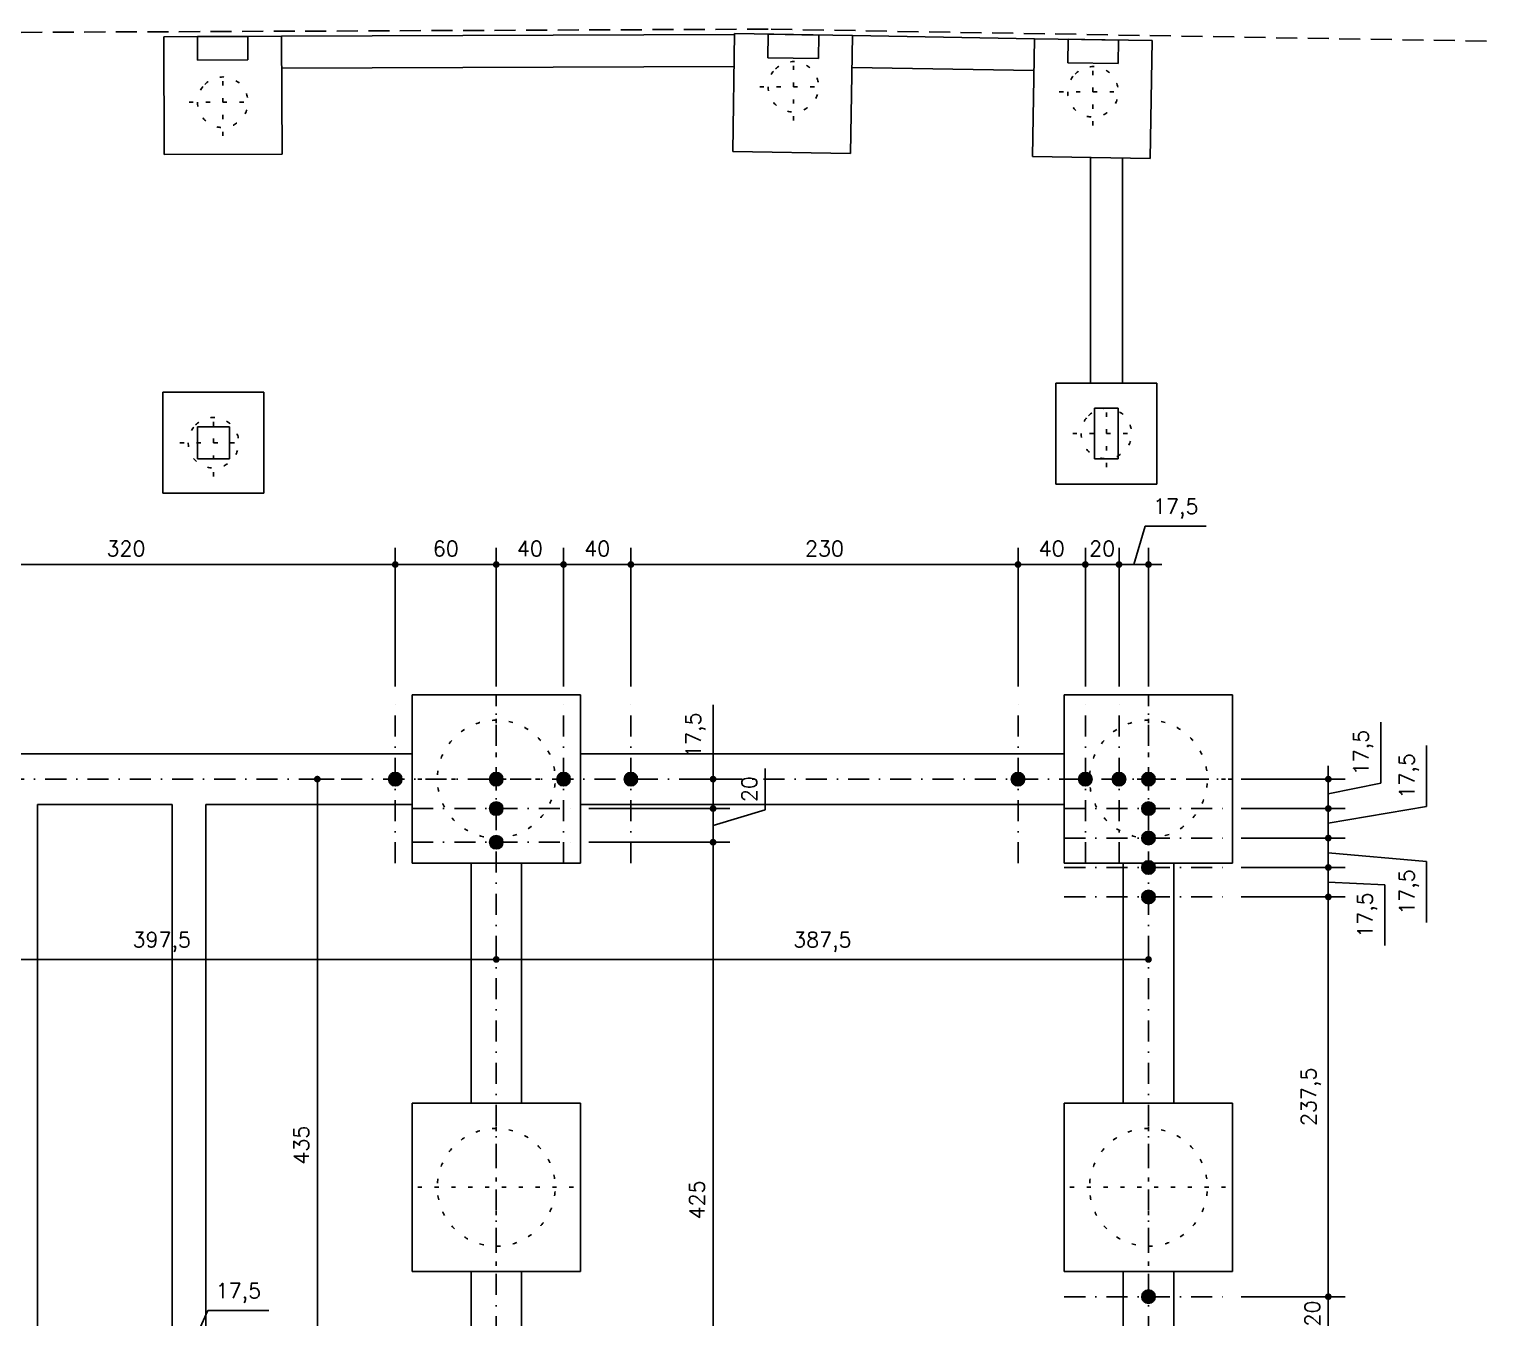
# Model space of a CAD drawing. Extents: x 26375 to 47400, y -1187 to 1911.
# Drawn here: x 29642 to 30509, y 881 to 1646 of the extents above; entities that cross this region are included whole.
import ezdxf

# ---------------------------------------------------------------- set-up
doc = ezdxf.new("R2010")
doc.units = 0
doc.header["$LTSCALE"] = 25
for name, pattern in [('DASHDOT', [1, 0.5, -0.25, 0, -0.25]), ('DASHED2', [0.375, 0.25, -0.125]), ('ESTILO_TQS_0002', [0.4, 0.1, -0.3])]:
    doc.linetypes.add(name, pattern=pattern)
for name, color, linetype in [('COTA', 1, 'Continuous'), ('EIXO_AUXILIAR', 1, 'DASHDOT'), ('FERRO', 4, 'Continuous'), ('H7', 1, 'Continuous'), ('PROJ', 252, 'Continuous'), ('TERRENO', 1, 'Continuous')]:
    doc.layers.add(name, color=color, linetype=linetype)
doc.styles.add('COTA', font='romans.shx')
doc.dimstyles.new('forma', dxfattribs={"dimtxt": 1.8, "dimasz": 0.8, "dimexe": 2, "dimexo": 1, "dimgap": 1, "dimtad": 1, "dimdec": 1, "dimzin": 9, "dimtxsty": 'COTA', "dimblk1": 'DOT', "dimblk2": 'DOT', "dimsah": 1, "dimcen": 0, "dimdle": 1, "dimclrd": 256, "dimclre": 256, "dimclrt": 2, "dimadec": 0, "dimazin": 0, "dimtfac": 1, "dimtdec": 0, "dimtmove": 0, "dimatfit": 3, "dimfxl": 1, "dimtolj": 1, "dimtzin": 0, "dimarcsym": 0})

# ---------------------------------------------------------------- blocks, each defined once
blk = doc.blocks.new('GR-1409')
at = {"layer": 'H7'}
blk.add_hatch(color=256, dxfattribs=at).paths.add_polyline_path([(-4, 0, 1), (4, 0, 1)])
at = {"layer": 'FERRO', "linetype": 'Continuous'}
blk.add_circle((0, 0), 4, dxfattribs=at)
blk = doc.blocks.new('GR-0909')
at = {"layer": 'H7'}
blk.add_hatch(color=256, dxfattribs=at).paths.add_polyline_path([(4, 0, 1), (-4, 0, 1)])
at = {"layer": 'FERRO', "linetype": 'Continuous'}
blk.add_circle((0, 0), 4, dxfattribs=at)
blk = doc.blocks.new('GR-1414')
at = {"layer": 'H7'}
blk.add_hatch(color=256, dxfattribs=at).paths.add_polyline_path([(4, 0, 1), (-4, 0, 1)])
at = {"layer": 'FERRO', "linetype": 'Continuous'}
blk.add_circle((0, 0), 4, dxfattribs=at)
blk = doc.blocks.new('PROJ-FUND')
at = {"layer": 'PROJ'}
for p, q in [((29722.31718507628, 1641.642480196368), (29792.31655042985, 1641.94055753035)), ((29722.61526241026, 1571.643114842795), (29722.31718507628, 1641.642480196368)), ((29772.31673175608, 1641.855392577778), (29742.31700375101, 1641.727645148946)), ((29742.31700375101, 1641.727645148946), (29742.3766192178, 1627.72777207823)), ((29772.37634722287, 1627.855519507063), (29772.31673175608, 1641.855392577778)), ((29792.31655042985, 1641.94055753035), (30061.5151681237, 1643.084010772573)), ((29792.31655042985, 1641.94055753035), (29792.61462776383, 1571.941192176777)), ((30060.35080195881, 1573.513465646973), (30061.52219164002, 1643.503663862257)), ((30061.52219164002, 1643.503663862257), (30131.5123898553, 1642.332274181052)), ((30081.5193911319, 1643.168981096169), (30081.28511319566, 1629.170941453115)), ((30111.51519036342, 1642.666956947138), (30081.5193911319, 1643.168981096169)), ((30111.28091242718, 1628.66891730408), (30111.51519036342, 1642.666956947138)), ((30131.5123898553, 1642.332274181052), (30130.3410001741, 1572.342075965768)), ((30131.5123898553, 1642.332274181052), (30239.62859617804, 1640.522789257637)), ((30238.45720649685, 1570.532591042491), (30239.62859617805, 1640.522789257775)), ((30239.62859617805, 1640.522789257775), (30309.61879439333, 1639.35139957657)), ((30259.62579566993, 1640.188106491689), (30259.39151773369, 1626.190066848633)), ((30289.62159490145, 1639.686082342656), (30259.62579566993, 1640.188106491689)), ((30289.38731696521, 1625.6880426996), (30289.62159490145, 1639.686082342656)), ((30309.61879439333, 1639.35139957657), (30308.44740471213, 1569.361201361286)), ((29742.3766192178, 1627.72777207823), (29772.37634722287, 1627.855519507063)), ((29792.39745798447, 1622.940530256314), (30061.19714925652, 1624.082474471525)), ((30081.28511319566, 1629.170941453115), (30111.28091242718, 1628.66891730408)), ((30131.19444122754, 1623.334934665475), (30239.31064755029, 1621.52544974206)), ((30259.39151773369, 1626.190066848633), (30289.38731696521, 1625.6880426996)), ((29792.61462776383, 1571.941192176777), (29722.61526241026, 1571.643114842795)), ((30130.3410001741, 1572.342075965768), (30060.35080195881, 1573.513465646973)), ((30308.44740471213, 1569.361201361286), (30238.45720649685, 1570.532591042491)), ((30272.88731696881, 1435.922353572238), (30272.88731696881, 1569.914510919335)), ((30291.88731696521, 1435.922353572238), (30291.88731696521, 1569.680200173676)), ((29721.88731624503, 1370.42235357226), (29721.88731624503, 1430.42235357226)), ((29721.88731624503, 1430.42235357226), (29781.88731624503, 1430.42235357226)), ((29781.88731624503, 1430.42235357226), (29781.88731624503, 1370.42235357226)), ((30252.38731624849, 1375.922353572238), (30252.38731624849, 1435.922353572238)), ((30252.38731624849, 1435.922353572238), (30312.38731624849, 1435.922353572238)), ((30312.38731624849, 1435.922353572238), (30312.38731624849, 1375.922353572238)), ((30289.38731696521, 1420.922353445327), (30275.38731696881, 1420.922353445327)), ((30275.38731696881, 1420.922353445327), (30275.38731696881, 1390.922353445327)), ((30289.38731696521, 1390.922353445327), (30289.38731696521, 1420.922353445327)), ((29761.38731696172, 1409.922353445327), (29742.38731696532, 1409.922353445327)), ((29742.38731696532, 1409.922353445327), (29742.38731696532, 1390.922353445327)), ((29761.38731696172, 1390.922353445327), (29761.38731696172, 1409.922353445327)), ((29742.38731696532, 1390.922353445327), (29761.38731696172, 1390.922353445327)), ((30275.38731696881, 1390.922353445327), (30289.38731696521, 1390.922353445327)), ((29781.88731624503, 1370.42235357226), (29721.88731624503, 1370.42235357226)), ((30312.38731624849, 1375.922353572238), (30252.38731624849, 1375.922353572238)), ((29737.38232900731, 1215.57726215362), (29637.38232900731, 1215.57726215362)), ((29751.88731700731, 1215.57726215362), (29737.38232900731, 1215.57726215362)), ((29869.88232900731, 1215.57726215362), (29751.88731700731, 1215.57726215362)), ((30257.38232900731, 1215.57726215362), (29969.88232900731, 1215.57726215362)), ((29647.38232900731, 1185.57726215362), (29727.38232900731, 1185.57726215362)), ((29647.38232900731, 775.5772621536203), (29647.38232900731, 1185.57726215362)), ((29727.38232900731, 1185.57726215362), (29727.38232900731, 775.5772621536203)), ((29747.38232900731, 1185.57726215362), (29751.88731700731, 1185.57726215362)), ((29747.38232900731, 765.5772621536203), (29747.38232900731, 1185.57726215362)), ((29751.88731700731, 1185.57726215362), (29869.88232900731, 1185.57726215362)), ((29969.88232900731, 1185.57726215362), (30257.38232900731, 1185.57726215362)), ((29904.88232900731, 1150.57726215362), (29904.88232900731, 1008.07726215362)), ((29934.88232900731, 1008.07726215362), (29934.88232900731, 1150.57726215362)), ((30292.38232900731, 1150.57726215362), (30292.38232900731, 1008.07726215362)), ((30322.38232900731, 1008.07726215362), (30322.38232900731, 1150.57726215362)), ((29904.88232900731, 908.0772621536203), (29904.88232900731, 765.5772621536203)), ((29934.88232900731, 765.5772621536203), (29934.88232900731, 908.0772621536203)), ((30292.38232900731, 908.0772621536203), (30292.38232900731, 778.5772621536203)), ((30322.38232900731, 778.5772621536203), (30322.38232900731, 908.0772621536203))]:
    blk.add_line(p, q, dxfattribs=at)
at = {"layer": 'PROJ', "linetype": 'ESTILO_TQS_0002'}
for p, q in [((30096.40015106105, 1591.933606583652), (30096.40015106105, 1631.923473283652)), ((29757.38150395422, 1582.769708725981), (29757.38150395422, 1622.759575425982)), ((30274.38941663093, 1588.92898931584), (30274.38941663093, 1628.91885601584)), ((30076.40521771105, 1611.928539933652), (30116.39508441105, 1611.928539933652)), ((30254.39448328092, 1608.92392266584), (30294.38434998093, 1608.92392266584)), ((29737.38657060422, 1602.764642075982), (29777.37643730422, 1602.764642075982)), ((30282.38731624849, 1385.927420222238), (30282.38731624849, 1425.917286922238)), ((29751.88731624503, 1380.42742022226), (29751.88731624503, 1420.41728692226)), ((30262.39238289849, 1405.922353572238), (30302.38224959849, 1405.922353572238)), ((29731.89238289502, 1400.42235357226), (29771.88224959503, 1400.42235357226)), ((29919.88232900731, 1153.92226215362), (29919.88232900731, 1247.23226215362)), ((30307.38232900731, 1153.92226215362), (30307.38232900731, 1247.23226215362)), ((29873.22732900731, 1200.57726215362), (29966.53732900731, 1200.57726215362)), ((30260.72732900731, 1200.57726215362), (30354.03732900731, 1200.57726215362)), ((29919.88232900731, 911.4222621536203), (29919.88232900731, 1004.73226215362)), ((30307.38232900731, 911.4222621536203), (30307.38232900731, 1004.73226215362)), ((29873.22732900731, 958.0772621536203), (29966.53732900731, 958.0772621536203)), ((30260.72732900731, 958.0772621536203), (30354.03732900731, 958.0772621536203))]:
    blk.add_line(p, q, dxfattribs=at)
at = {"layer": 'PROJ', "linetype": 'Continuous'}
for p, q in [((29969.88232900731, 1250.57726215362), (29869.88232900731, 1250.57726215362)), ((29869.88232900731, 1250.57726215362), (29869.88232900731, 1150.57726215362)), ((29969.88232900731, 1150.57726215362), (29969.88232900731, 1250.57726215362)), ((30357.38232900731, 1250.57726215362), (30257.38232900731, 1250.57726215362)), ((30257.38232900731, 1250.57726215362), (30257.38232900731, 1150.57726215362)), ((30357.38232900731, 1150.57726215362), (30357.38232900731, 1250.57726215362)), ((29869.88232900731, 1150.57726215362), (29969.88232900731, 1150.57726215362)), ((30257.38232900731, 1150.57726215362), (30357.38232900731, 1150.57726215362)), ((29969.88232900731, 1008.07726215362), (29869.88232900731, 1008.07726215362)), ((29869.88232900731, 1008.07726215362), (29869.88232900731, 908.0772621536203)), ((29969.88232900731, 908.0772621536203), (29969.88232900731, 1008.07726215362)), ((30357.38232900731, 1008.07726215362), (30257.38232900731, 1008.07726215362)), ((30257.38232900731, 1008.07726215362), (30257.38232900731, 908.0772621536203)), ((30357.38232900731, 908.0772621536203), (30357.38232900731, 1008.07726215362)), ((29869.88232900731, 908.0772621536203), (29969.88232900731, 908.0772621536203)), ((30257.38232900731, 908.0772621536203), (30357.38232900731, 908.0772621536203))]:
    blk.add_line(p, q, dxfattribs=at)
at = {"layer": 'PROJ', "linetype": 'ESTILO_TQS_0002'}
for centre, major_axis, ratio, start_param, end_param in [((30096.40015106105, 1611.928539933652), (-10.60656636246012, 10.60656636246012), 0.9999999999998959, 3.926990816987294, 10.21017612416688), ((30274.38941663093, 1608.92392266584), (-10.60656636246012, 10.60656636246012), 0.9999999999998959, 3.926990816987294, 10.21017612416688), ((29757.38150395422, 1602.764642075982), (-10.60656636246012, 10.60656636246012), 0.9999999999998959, 3.926990816987294, 10.21017612416688), ((29751.88731624503, 1400.42235357226), (-10.60656636246012, 10.60656636246012), 0.9999999999998959, 3.926990816987294, 10.21017612416688), ((30282.38731624849, 1405.922353572238), (-10.60656636246012, 10.60656636246012), 0.9999999999998959, 3.926990816987294, 10.21017612416688), ((29919.88232900731, 1200.57726215362), (24.74873734152934, 24.74873734152934), 0.9999999999999858, 5.497787143782131, 11.78097245096172), ((30307.38232900731, 1200.57726215362), (24.74873734152934, 24.74873734152934), 0.9999999999999858, 5.497787143782131, 11.78097245096172), ((29919.88232900731, 958.0772621536203), (24.74873734152934, 24.74873734152934), 0.9999999999999858, 5.497787143782131, 11.78097245096172), ((30307.38232900731, 958.0772621536203), (24.74873734152934, 24.74873734152934), 0.9999999999999858, 5.497787143782131, 11.78097245096172)]:
    blk.add_ellipse(centre, major_axis=major_axis, ratio=ratio, start_param=start_param, end_param=end_param, dxfattribs=at)
blk = doc.blocks.new('_Dot')
at = {"color": 0, "linetype": 'ByBlock', "lineweight": -2}
blk.add_line((-0.5, 0), (-1, 0), dxfattribs=at)
at = {"color": 0, "linetype": 'ByBlock', "const_width": 0.5}
blk.add_lwpolyline([(-0.25, 0, 1), (0.25, 0, 1)], format="xyb", close=True, dxfattribs=at)
blk = doc.blocks.new('*D851')
at = {"layer": 'COTA', "lineweight": -2, "transparency": 16777216}
for p, q in [((29539.8823289973, 1255.577266750649), (29539.8823289973, 1338.089565318693)), ((29859.8823289973, 1255.577266750649), (29859.8823289973, 1338.089565318693)), ((29543.8823289973, 1328.089565318693), (29855.8823289973, 1328.089565318693))]:
    blk.add_line(p, q, dxfattribs=at)
at = {"layer": 'Defpoints', "color": 0, "transparency": 16777216}
for p in [(29859.8823289973, 1328.089565318693), (29539.8823289973, 1250.577266750649), (29859.8823289973, 1250.577266750649)]:
    blk.add_point(p, dxfattribs=at)
at = {"layer": 'COTA', "lineweight": -2, "transparency": 16777216, "xscale": 4, "yscale": 4, "zscale": 4, "rotation": 180}
blk.add_blockref('_Dot', (29539.8823289973, 1328.089565318693), dxfattribs=at)
at = {"layer": 'COTA', "lineweight": -2, "transparency": 16777216, "xscale": 4, "yscale": 4, "zscale": 4}
blk.add_blockref('_Dot', (29859.8823289973, 1328.089565318693), dxfattribs=at)
at = {"layer": 'COTA', "color": 2, "transparency": 16777216, "insert": (29699.8823289973, 1337.589565318693), "char_height": 9, "attachment_point": 5, "style": 'COTA'}
blk.add_mtext('\\A1;320 ', dxfattribs=at)
blk = doc.blocks.new('*D852')
at = {"layer": 'COTA', "lineweight": -2, "transparency": 16777216}
for p, q in [((29859.8823289973, 1255.577266750649), (29859.8823289973, 1338.089565318693)), ((29919.88232900732, 1255.577266740404), (29919.88232900732, 1338.089565318693)), ((29863.8823289973, 1328.089565318693), (29915.88232900732, 1328.089565318693))]:
    blk.add_line(p, q, dxfattribs=at)
at = {"layer": 'Defpoints', "color": 0, "transparency": 16777216}
for p in [(29919.88232900732, 1328.089565318693), (29859.8823289973, 1250.577266750649), (29919.88232900732, 1250.577266740404)]:
    blk.add_point(p, dxfattribs=at)
at = {"layer": 'COTA', "lineweight": -2, "transparency": 16777216, "xscale": 4, "yscale": 4, "zscale": 4, "rotation": 180}
blk.add_blockref('_Dot', (29859.8823289973, 1328.089565318693), dxfattribs=at)
at = {"layer": 'COTA', "lineweight": -2, "transparency": 16777216, "xscale": 4, "yscale": 4, "zscale": 4}
blk.add_blockref('_Dot', (29919.88232900732, 1328.089565318693), dxfattribs=at)
at = {"layer": 'COTA', "color": 2, "transparency": 16777216, "insert": (29889.88232900231, 1337.589565318693), "char_height": 9, "attachment_point": 5, "style": 'COTA'}
blk.add_mtext('\\A1;60 ', dxfattribs=at)
blk = doc.blocks.new('*D853')
at = {"layer": 'COTA', "lineweight": -2, "transparency": 16777216}
for p, q in [((29919.88232900732, 1255.577266740404), (29919.88232900732, 1338.089565318693)), ((29959.8823289973, 1255.577266740404), (29959.8823289973, 1338.089565318693)), ((29923.88232900732, 1328.089565318693), (29955.8823289973, 1328.089565318693))]:
    blk.add_line(p, q, dxfattribs=at)
at = {"layer": 'Defpoints', "color": 0, "transparency": 16777216}
for p in [(29959.8823289973, 1328.089565318693), (29919.88232900732, 1250.577266740404), (29959.8823289973, 1250.577266740404)]:
    blk.add_point(p, dxfattribs=at)
at = {"layer": 'COTA', "lineweight": -2, "transparency": 16777216, "xscale": 4, "yscale": 4, "zscale": 4, "rotation": 180}
blk.add_blockref('_Dot', (29919.88232900732, 1328.089565318693), dxfattribs=at)
at = {"layer": 'COTA', "lineweight": -2, "transparency": 16777216, "xscale": 4, "yscale": 4, "zscale": 4}
blk.add_blockref('_Dot', (29959.8823289973, 1328.089565318693), dxfattribs=at)
at = {"layer": 'COTA', "color": 2, "transparency": 16777216, "insert": (29939.88232900231, 1337.589565318693), "char_height": 9, "attachment_point": 5, "style": 'COTA'}
blk.add_mtext('\\A1;40 ', dxfattribs=at)
blk = doc.blocks.new('*D854')
at = {"layer": 'COTA', "lineweight": -2, "transparency": 16777216}
for p, q in [((29959.8823289973, 1255.577266740404), (29959.8823289973, 1338.089565318693)), ((29999.88232899916, 1255.577266740404), (29999.88232899916, 1338.089565318693)), ((29963.8823289973, 1328.089565318693), (29995.88232899916, 1328.089565318693))]:
    blk.add_line(p, q, dxfattribs=at)
at = {"layer": 'Defpoints', "color": 0, "transparency": 16777216}
for p in [(29999.88232899916, 1328.089565318693), (29959.8823289973, 1250.577266740404), (29999.88232899916, 1250.577266740404)]:
    blk.add_point(p, dxfattribs=at)
at = {"layer": 'COTA', "lineweight": -2, "transparency": 16777216, "xscale": 4, "yscale": 4, "zscale": 4, "rotation": 180}
blk.add_blockref('_Dot', (29959.8823289973, 1328.089565318693), dxfattribs=at)
at = {"layer": 'COTA', "lineweight": -2, "transparency": 16777216, "xscale": 4, "yscale": 4, "zscale": 4}
blk.add_blockref('_Dot', (29999.88232899916, 1328.089565318693), dxfattribs=at)
at = {"layer": 'COTA', "color": 2, "transparency": 16777216, "insert": (29979.88232899823, 1337.589565318693), "char_height": 9, "attachment_point": 5, "style": 'COTA'}
blk.add_mtext('\\A1;40 ', dxfattribs=at)
blk = doc.blocks.new('*D855')
at = {"layer": 'COTA', "lineweight": -2, "transparency": 16777216}
for p, q in [((29999.88232899916, 1255.577266740404), (29999.88232899916, 1338.089565318693)), ((30229.88232899676, 1255.577266738898), (30229.88232899676, 1338.089565318693)), ((30003.88232899916, 1328.089565318693), (30225.88232899676, 1328.089565318693))]:
    blk.add_line(p, q, dxfattribs=at)
at = {"layer": 'Defpoints', "color": 0, "transparency": 16777216}
for p in [(30229.88232899676, 1328.089565318693), (29999.88232899916, 1250.577266740404), (30229.88232899676, 1250.577266738898)]:
    blk.add_point(p, dxfattribs=at)
at = {"layer": 'COTA', "lineweight": -2, "transparency": 16777216, "xscale": 4, "yscale": 4, "zscale": 4, "rotation": 180}
blk.add_blockref('_Dot', (29999.88232899916, 1328.089565318693), dxfattribs=at)
at = {"layer": 'COTA', "lineweight": -2, "transparency": 16777216, "xscale": 4, "yscale": 4, "zscale": 4}
blk.add_blockref('_Dot', (30229.88232899676, 1328.089565318693), dxfattribs=at)
at = {"layer": 'COTA', "color": 2, "transparency": 16777216, "insert": (30114.88232899796, 1337.589565318693), "char_height": 9, "attachment_point": 5, "style": 'COTA'}
blk.add_mtext('\\A1;230 ', dxfattribs=at)
blk = doc.blocks.new('*D856')
at = {"layer": 'COTA', "lineweight": -2, "transparency": 16777216}
for p, q in [((30229.88232899676, 1255.577266738898), (30229.88232899676, 1338.089565318693)), ((30269.8823289973, 1255.57726215362), (30269.8823289973, 1338.089565318693)), ((30233.88232899676, 1328.089565318693), (30265.8823289973, 1328.089565318693))]:
    blk.add_line(p, q, dxfattribs=at)
at = {"layer": 'Defpoints', "color": 0, "transparency": 16777216}
for p in [(30269.8823289973, 1328.089565318693), (30229.88232899676, 1250.577266738898), (30269.8823289973, 1250.57726215362)]:
    blk.add_point(p, dxfattribs=at)
at = {"layer": 'COTA', "lineweight": -2, "transparency": 16777216, "xscale": 4, "yscale": 4, "zscale": 4, "rotation": 180}
blk.add_blockref('_Dot', (30229.88232899676, 1328.089565318693), dxfattribs=at)
at = {"layer": 'COTA', "lineweight": -2, "transparency": 16777216, "xscale": 4, "yscale": 4, "zscale": 4}
blk.add_blockref('_Dot', (30269.8823289973, 1328.089565318693), dxfattribs=at)
at = {"layer": 'COTA', "color": 2, "transparency": 16777216, "insert": (30249.88232899703, 1337.589565318693), "char_height": 9, "attachment_point": 5, "style": 'COTA'}
blk.add_mtext('\\A1;40 ', dxfattribs=at)
blk = doc.blocks.new('*D857')
at = {"layer": 'COTA', "lineweight": -2, "transparency": 16777216}
for p, q in [((30269.8823289973, 1255.57726215362), (30269.8823289973, 1338.089565318693)), ((30289.88232899649, 1255.57726215362), (30289.88232899649, 1338.089565318693)), ((30273.8823289973, 1328.089565318693), (30285.88232899649, 1328.089565318693))]:
    blk.add_line(p, q, dxfattribs=at)
at = {"layer": 'Defpoints', "color": 0, "transparency": 16777216}
for p in [(30289.88232899649, 1328.089565318693), (30269.8823289973, 1250.57726215362), (30289.88232899649, 1250.57726215362)]:
    blk.add_point(p, dxfattribs=at)
at = {"layer": 'COTA', "lineweight": -2, "transparency": 16777216, "xscale": 4, "yscale": 4, "zscale": 4, "rotation": 180}
blk.add_blockref('_Dot', (30269.8823289973, 1328.089565318693), dxfattribs=at)
at = {"layer": 'COTA', "lineweight": -2, "transparency": 16777216, "xscale": 4, "yscale": 4, "zscale": 4}
blk.add_blockref('_Dot', (30289.88232899649, 1328.089565318693), dxfattribs=at)
at = {"layer": 'COTA', "color": 2, "transparency": 16777216, "insert": (30279.88232899689, 1337.589565318693), "char_height": 9, "attachment_point": 5, "style": 'COTA'}
blk.add_mtext('\\A1;20 ', dxfattribs=at)
blk = doc.blocks.new('*D858')
at = {"layer": 'COTA', "lineweight": -2, "transparency": 16777216}
for p, q in [((30298.6323290019, 1328.089565318693), (30305.48947185904, 1350.946708175836)), ((30305.48947185904, 1350.946708175836), (30341.6323290019, 1350.946708175836)), ((30289.88232899649, 1255.57726215362), (30289.88232899649, 1338.089565318693)), ((30307.38232900731, 1255.577057725691), (30307.38232900731, 1338.089565318693)), ((30285.88232899649, 1328.089565318693), (30281.88232899649, 1328.089565318693)), ((30289.88232899649, 1328.089565318693), (30307.38232900731, 1328.089565318693)), ((30289.88232899649, 1328.089565318693), (30307.38232900731, 1328.089565318693)), ((30311.38232900731, 1328.089565318693), (30315.38232900731, 1328.089565318693))]:
    blk.add_line(p, q, dxfattribs=at)
at = {"layer": 'Defpoints', "color": 0, "transparency": 16777216}
for p in [(30307.38232900731, 1328.089565318693), (30289.88232899649, 1250.57726215362), (30307.38232900731, 1250.577057725691)]:
    blk.add_point(p, dxfattribs=at)
at = {"layer": 'COTA', "lineweight": -2, "transparency": 16777216, "xscale": 4, "yscale": 4, "zscale": 4}
blk.add_blockref('_Dot', (30289.88232899649, 1328.089565318693), dxfattribs=at)
at = {"layer": 'COTA', "lineweight": -2, "transparency": 16777216, "xscale": 4, "yscale": 4, "zscale": 4, "rotation": 180}
blk.add_blockref('_Dot', (30307.38232900731, 1328.089565318693), dxfattribs=at)
at = {"layer": 'COTA', "color": 2, "transparency": 16777216, "insert": (30323.56090043047, 1361.303851032979), "char_height": 9, "attachment_point": 5, "style": 'COTA'}
blk.add_mtext('\\A1;17,5 ', dxfattribs=at)
blk = doc.blocks.new('*D864')
at = {"layer": 'COTA', "lineweight": -2, "transparency": 16777216}
for p, q in [((29522.38231517806, 1098.43506198107), (29522.38231517806, 1103.435088674986)), ((29919.88232900732, 1098.435088674984), (29919.88232900732, 1103.435088674986)), ((29526.38231517806, 1093.435088674986), (29915.88232900732, 1093.435088674986))]:
    blk.add_line(p, q, dxfattribs=at)
at = {"layer": 'Defpoints', "color": 0, "transparency": 16777216}
for p in [(29522.38231517806, 1093.43506198107), (29919.88232900732, 1093.435088674984), (29919.88232900732, 1093.435088674986)]:
    blk.add_point(p, dxfattribs=at)
at = {"layer": 'COTA', "lineweight": -2, "transparency": 16777216, "xscale": 4, "yscale": 4, "zscale": 4, "rotation": 180}
blk.add_blockref('_Dot', (29522.38231517806, 1093.435088674986), dxfattribs=at)
at = {"layer": 'COTA', "lineweight": -2, "transparency": 16777216, "xscale": 4, "yscale": 4, "zscale": 4}
blk.add_blockref('_Dot', (29919.88232900732, 1093.435088674986), dxfattribs=at)
at = {"layer": 'COTA', "color": 2, "transparency": 16777216, "insert": (29721.13232209269, 1103.792231532129), "char_height": 9, "attachment_point": 5, "style": 'COTA'}
blk.add_mtext('\\A1;397,5 ', dxfattribs=at)
blk = doc.blocks.new('*D865')
at = {"layer": 'COTA', "lineweight": -2, "transparency": 16777216}
for p, q in [((29919.88232900732, 1098.435088674984), (29919.88232900732, 1103.435088674986)), ((30307.38231516978, 1098.43499285599), (30307.38231516978, 1103.435088674986)), ((29923.88232900732, 1093.435088674986), (30303.38231516978, 1093.435088674986))]:
    blk.add_line(p, q, dxfattribs=at)
at = {"layer": 'Defpoints', "color": 0, "transparency": 16777216}
for p in [(29919.88232900732, 1093.435088674984), (30307.38231516978, 1093.435088674986), (30307.38231516978, 1093.43499285599)]:
    blk.add_point(p, dxfattribs=at)
at = {"layer": 'COTA', "lineweight": -2, "transparency": 16777216, "xscale": 4, "yscale": 4, "zscale": 4, "rotation": 180}
blk.add_blockref('_Dot', (29919.88232900732, 1093.435088674986), dxfattribs=at)
at = {"layer": 'COTA', "lineweight": -2, "transparency": 16777216, "xscale": 4, "yscale": 4, "zscale": 4}
blk.add_blockref('_Dot', (30307.38231516978, 1093.435088674986), dxfattribs=at)
at = {"layer": 'COTA', "color": 2, "transparency": 16777216, "insert": (30113.63232208855, 1103.792231532129), "char_height": 9, "attachment_point": 5, "style": 'COTA'}
blk.add_mtext('\\A1;387,5 ', dxfattribs=at)
blk = doc.blocks.new('*D887')
at = {"layer": 'COTA', "lineweight": -2, "transparency": 16777216}
for p, q in [((29728.63232905216, 841.2914694436881), (29748.62161437776, 884.8628980151168)), ((29748.62161437776, 884.8628980151168), (29784.76447152062, 884.8628980151168)), ((29719.88232900175, 820.5772621640999), (29719.88232900175, 851.2914694436881)), ((29737.38232910257, 820.5772620502233), (29737.38232910257, 851.2914694436881)), ((29715.88232900175, 841.2914694436881), (29711.88232900175, 841.2914694436881)), ((29719.88232900175, 841.2914694436881), (29737.38232910257, 841.2914694436881)), ((29719.88232900175, 841.2914694436881), (29737.38232910257, 841.2914694436881)), ((29741.38232910257, 841.2914694436881), (29745.38232910257, 841.2914694436881))]:
    blk.add_line(p, q, dxfattribs=at)
at = {"layer": 'Defpoints', "color": 0, "transparency": 16777216}
for p in [(29737.38232910257, 841.2914694436881), (29719.88232900175, 815.5772621640999), (29737.38232910257, 815.5772620502233)]:
    blk.add_point(p, dxfattribs=at)
at = {"layer": 'COTA', "lineweight": -2, "transparency": 16777216, "xscale": 4, "yscale": 4, "zscale": 4}
blk.add_blockref('_Dot', (29719.88232900175, 841.2914694436881), dxfattribs=at)
at = {"layer": 'COTA', "lineweight": -2, "transparency": 16777216, "xscale": 4, "yscale": 4, "zscale": 4, "rotation": 180}
blk.add_blockref('_Dot', (29737.38232910257, 841.2914694436881), dxfattribs=at)
at = {"layer": 'COTA', "color": 2, "transparency": 16777216, "insert": (29766.69304294919, 895.2200408722597), "char_height": 9, "attachment_point": 5, "style": 'COTA'}
blk.add_mtext('\\A1;17,5 ', dxfattribs=at)
blk = doc.blocks.new('*D978')
at = {"layer": 'COTA', "lineweight": -2, "transparency": 16777216}
for p, q in [((30445.35945378105, 1198.263720613954), (30445.35945378105, 1234.406577756811)), ((30414.22926786259, 1204.577048548398), (30414.22926786259, 1208.577048548398)), ((30362.38232900733, 1200.577048548398), (30424.22926786259, 1200.577048548398)), ((30414.22926786259, 1200.577048548398), (30414.22926786259, 1183.077155158807)), ((30414.22926786259, 1200.577048548398), (30414.22926786259, 1183.077155158807)), ((30414.22926786259, 1191.827101853603), (30445.35945378105, 1198.263720613954)), ((30362.38229162729, 1183.077155158807), (30424.22926786259, 1183.077155158807)), ((30414.22926786259, 1179.077155158807), (30414.22926786259, 1175.077155158807))]:
    blk.add_line(p, q, dxfattribs=at)
at = {"layer": 'Defpoints', "color": 0, "transparency": 16777216}
for p in [(30357.38232900733, 1200.577048548398), (30357.38229162729, 1183.077155158807), (30414.22926786259, 1183.077155158807)]:
    blk.add_point(p, dxfattribs=at)
at = {"layer": 'COTA', "lineweight": -2, "transparency": 16777216, "xscale": 4, "yscale": 4, "zscale": 4}
for p, rotation in [((30414.22926786259, 1200.577048548398), 270), ((30414.22926786259, 1183.077155158807), 90)]:
    blk.add_blockref('_Dot', p, dxfattribs=dict(at, rotation=rotation))
at = {"layer": 'COTA', "color": 2, "transparency": 16777216, "insert": (30435.0023109239, 1216.335149185373), "char_height": 9, "attachment_point": 5, "rotation": 90, "style": 'COTA'}
blk.add_mtext('\\A1;17,5 ', dxfattribs=at)
blk = doc.blocks.new('*D979')
at = {"layer": 'COTA', "lineweight": -2, "transparency": 16777216}
for p, q in [((30472.58754984311, 1184.398583827268), (30472.58754984311, 1220.541440970125)), ((30414.22926786258, 1187.077155158807), (30414.22926786258, 1191.077155158807)), ((30362.38229162729, 1183.077155158807), (30424.22926786258, 1183.077155158807)), ((30414.22926786258, 1174.32715525584), (30472.58754984311, 1184.398583827268)), ((30414.22926786258, 1183.077155158807), (30414.22926786258, 1165.577155352872)), ((30414.22926786258, 1183.077155158807), (30414.22926786258, 1165.577155352872)), ((30362.38232900733, 1165.577155352872), (30424.22926786258, 1165.577155352872)), ((30414.22926786258, 1161.577155352872), (30414.22926786258, 1157.577155352872))]:
    blk.add_line(p, q, dxfattribs=at)
at = {"layer": 'Defpoints', "color": 0, "transparency": 16777216}
for p in [(30357.38229162729, 1183.077155158807), (30357.38232900733, 1165.577155352872), (30414.22926786258, 1165.577155352872)]:
    blk.add_point(p, dxfattribs=at)
at = {"layer": 'COTA', "lineweight": -2, "transparency": 16777216, "xscale": 4, "yscale": 4, "zscale": 4}
for p, rotation in [((30414.22926786258, 1183.077155158807), 270), ((30414.22926786258, 1165.577155352872), 90)]:
    blk.add_blockref('_Dot', p, dxfattribs=dict(at, rotation=rotation))
at = {"layer": 'COTA', "color": 2, "transparency": 16777216, "insert": (30462.23040698596, 1202.470012398688), "char_height": 9, "attachment_point": 5, "rotation": 90, "style": 'COTA'}
blk.add_mtext('\\A1;17,5 ', dxfattribs=at)
blk = doc.blocks.new('*D980')
at = {"layer": 'COTA', "lineweight": -2, "transparency": 16777216}
for p, q in [((30414.22926786265, 1169.577155352872), (30414.22926786265, 1173.577155352872)), ((30362.38232900733, 1165.577155352872), (30424.22926786265, 1165.577155352872)), ((30414.22926786265, 1165.577155352872), (30414.22926786265, 1148.077155336354)), ((30414.22926786265, 1165.577155352872), (30414.22926786265, 1148.077155336354)), ((30414.22926786265, 1156.827155344613), (30472.58754984311, 1151.55063533873)), ((30362.38232898244, 1148.077155336354), (30424.22926786265, 1148.077155336354)), ((30414.22926786265, 1144.077155336354), (30414.22926786265, 1140.077155336354)), ((30472.58754984311, 1151.55063533873), (30472.58754984311, 1115.407778195873))]:
    blk.add_line(p, q, dxfattribs=at)
at = {"layer": 'Defpoints', "color": 0, "transparency": 16777216}
for p in [(30357.38232900733, 1165.577155352872), (30357.38232898244, 1148.077155336354), (30414.22926786265, 1148.077155336354)]:
    blk.add_point(p, dxfattribs=at)
at = {"layer": 'COTA', "lineweight": -2, "transparency": 16777216, "xscale": 4, "yscale": 4, "zscale": 4}
for p, rotation in [((30414.22926786265, 1165.577155352872), 270), ((30414.22926786265, 1148.077155336354), 90)]:
    blk.add_blockref('_Dot', p, dxfattribs=dict(at, rotation=rotation))
at = {"layer": 'COTA', "color": 2, "transparency": 16777216, "insert": (30462.23040698596, 1133.479206767293), "char_height": 9, "attachment_point": 5, "rotation": 90, "style": 'COTA'}
blk.add_mtext('\\A1;17,5 ', dxfattribs=at)
blk = doc.blocks.new('*D981')
at = {"layer": 'COTA', "lineweight": -2, "transparency": 16777216}
for p, q in [((30414.22926786265, 1152.077155336354), (30414.22926786265, 1156.077155336354)), ((30362.38232898244, 1148.077155336354), (30424.22926786265, 1148.077155336354)), ((30414.22926786265, 1148.077155336354), (30414.22926786265, 1130.577155336354)), ((30414.22926786265, 1148.077155336354), (30414.22926786265, 1130.577155336354)), ((30414.22926786265, 1139.327155336354), (30447.80069643403, 1137.843442065712)), ((30447.80069643403, 1137.843442065712), (30447.80069643403, 1101.700584922855)), ((30362.38232898244, 1130.577155336354), (30424.22926786265, 1130.577155336354)), ((30414.22926786265, 1126.577155336354), (30414.22926786265, 1122.577155336354))]:
    blk.add_line(p, q, dxfattribs=at)
at = {"layer": 'Defpoints', "color": 0, "transparency": 16777216}
for p in [(30357.38232898244, 1148.077155336354), (30357.38232898244, 1130.577155336354), (30414.22926786265, 1130.577155336354)]:
    blk.add_point(p, dxfattribs=at)
at = {"layer": 'COTA', "lineweight": -2, "transparency": 16777216, "xscale": 4, "yscale": 4, "zscale": 4}
for p, rotation in [((30414.22926786265, 1148.077155336354), 270), ((30414.22926786265, 1130.577155336354), 90)]:
    blk.add_blockref('_Dot', p, dxfattribs=dict(at, rotation=rotation))
at = {"layer": 'COTA', "color": 2, "transparency": 16777216, "insert": (30437.44355357689, 1119.772013494275), "char_height": 9, "attachment_point": 5, "rotation": 90, "style": 'COTA'}
blk.add_mtext('\\A1;17,5 ', dxfattribs=at)
blk = doc.blocks.new('*D982')
at = {"layer": 'COTA', "lineweight": -2, "transparency": 16777216}
for p, q in [((30362.38232898244, 1130.577155336354), (30424.22926786265, 1130.577155336354)), ((30414.22926786265, 1126.577155336354), (30414.22926786265, 897.0771553510099)), ((30362.38232899121, 893.0771553510099), (30424.22926786265, 893.0771553510099))]:
    blk.add_line(p, q, dxfattribs=at)
at = {"layer": 'Defpoints', "color": 0, "transparency": 16777216}
for p in [(30357.38232898244, 1130.577155336354), (30357.38232899121, 893.0771553510099), (30414.22926786265, 893.0771553510099)]:
    blk.add_point(p, dxfattribs=at)
at = {"layer": 'COTA', "lineweight": -2, "transparency": 16777216, "xscale": 4, "yscale": 4, "zscale": 4}
for p, rotation in [((30414.22926786265, 1130.577155336354), 90), ((30414.22926786265, 893.0771553510099), 270)]:
    blk.add_blockref('_Dot', p, dxfattribs=dict(at, rotation=rotation))
at = {"layer": 'COTA', "color": 2, "transparency": 16777216, "insert": (30403.87212500551, 1011.827155343673), "char_height": 9, "attachment_point": 5, "rotation": 90, "style": 'COTA'}
blk.add_mtext('\\A1;237,5 ', dxfattribs=at)
blk = doc.blocks.new('*D983')
at = {"layer": 'COTA', "lineweight": -2, "transparency": 16777216}
for p, q in [((30362.38232899121, 893.0771553510099), (30424.2292678627, 893.0771553510099)), ((30414.2292678627, 889.0771553510099), (30414.2292678627, 877.0771553500786)), ((30362.38232899121, 873.0771553500786), (30424.2292678627, 873.0771553500786))]:
    blk.add_line(p, q, dxfattribs=at)
at = {"layer": 'Defpoints', "color": 0, "transparency": 16777216}
for p in [(30357.38232899121, 893.0771553510099), (30357.38232899121, 873.0771553500786), (30414.2292678627, 873.0771553500786)]:
    blk.add_point(p, dxfattribs=at)
at = {"layer": 'COTA', "lineweight": -2, "transparency": 16777216, "xscale": 4, "yscale": 4, "zscale": 4}
for p, rotation in [((30414.2292678627, 893.0771553510099), 90), ((30414.2292678627, 873.0771553500786), 270)]:
    blk.add_blockref('_Dot', p, dxfattribs=dict(at, rotation=rotation))
at = {"layer": 'COTA', "color": 2, "transparency": 16777216, "insert": (30404.72926786268, 883.0771553505442), "char_height": 9, "attachment_point": 5, "rotation": 90, "style": 'COTA'}
blk.add_mtext('\\A1;20 ', dxfattribs=at)
blk = doc.blocks.new('*D1095')
at = {"layer": 'COTA', "lineweight": -2, "transparency": 16777216}
for p, q in [((29807.52567686686, 1200.577099469219), (29823.59665929151, 1200.577099469219)), ((29813.59665929151, 769.5772620502224), (29813.59665929151, 1196.577099469219)), ((29792.3823289976, 765.5772620502223), (29823.59665929151, 765.5772620502223))]:
    blk.add_line(p, q, dxfattribs=at)
at = {"layer": 'Defpoints', "color": 0, "transparency": 16777216}
for p in [(29802.52567686686, 1200.577099469219), (29813.59665929151, 1200.577099469219), (29787.3823289976, 765.5772620502223)]:
    blk.add_point(p, dxfattribs=at)
at = {"layer": 'COTA', "lineweight": -2, "transparency": 16777216, "xscale": 4, "yscale": 4, "zscale": 4}
for p, rotation in [((29813.59665929151, 1200.577099469219), 90), ((29813.59665929151, 765.5772620502223), 270)]:
    blk.add_blockref('_Dot', p, dxfattribs=dict(at, rotation=rotation))
at = {"layer": 'COTA', "color": 2, "transparency": 16777216, "insert": (29804.0966592915, 983.0771807597123), "char_height": 9, "attachment_point": 5, "rotation": 90, "style": 'COTA'}
blk.add_mtext('\\A1;435 ', dxfattribs=at)
blk = doc.blocks.new('*D1096')
at = {"layer": 'COTA', "lineweight": -2, "transparency": 16777216}
for p, q in [((30048.69764685233, 1204.577078365237), (30048.69764685233, 1244.719935508094)), ((30037.48436775333, 1200.577078365237), (30058.69764685233, 1200.577078365237)), ((30048.69764685233, 1183.077155158728), (30048.69764685233, 1200.577078365237)), ((29974.88232900733, 1183.077155158728), (30058.69764685233, 1183.077155158728)), ((30048.69764685233, 1179.077155158728), (30048.69764685233, 1175.077155158728))]:
    blk.add_line(p, q, dxfattribs=at)
at = {"layer": 'Defpoints', "color": 0, "transparency": 16777216}
for p in [(30032.48436775333, 1200.577078365237), (29969.88232900733, 1183.077155158728), (30048.69764685233, 1183.077155158728)]:
    blk.add_point(p, dxfattribs=at)
at = {"layer": 'COTA', "lineweight": -2, "transparency": 16777216, "xscale": 4, "yscale": 4, "zscale": 4}
for p, rotation in [((30048.69764685233, 1200.577078365237), 270), ((30048.69764685233, 1183.077155158728), 90)]:
    blk.add_blockref('_Dot', p, dxfattribs=dict(at, rotation=rotation))
at = {"layer": 'COTA', "color": 2, "transparency": 16777216, "insert": (30038.34050399518, 1226.648506936657), "char_height": 9, "attachment_point": 5, "rotation": 90, "style": 'COTA'}
blk.add_mtext('\\A1;17,5 ', dxfattribs=at)
blk = doc.blocks.new('*D1097')
at = {"layer": 'COTA', "lineweight": -2, "transparency": 16777216}
for p, q in [((30079.69764685236, 1182.377155158728), (30079.69764685236, 1206.948583730156)), ((29974.88232900733, 1183.077155158728), (30058.69764685236, 1183.077155158728)), ((30048.69764685236, 1173.077155158728), (30079.69764685236, 1182.377155158728)), ((30048.69764685236, 1179.077155158728), (30048.69764685236, 1167.077155158728)), ((29974.88232899328, 1163.077155158728), (30058.69764685236, 1163.077155158728))]:
    blk.add_line(p, q, dxfattribs=at)
at = {"layer": 'Defpoints', "color": 0, "transparency": 16777216}
for p in [(29969.88232900733, 1183.077155158728), (29969.88232899328, 1163.077155158728), (30048.69764685236, 1163.077155158728)]:
    blk.add_point(p, dxfattribs=at)
at = {"layer": 'COTA', "lineweight": -2, "transparency": 16777216, "xscale": 4, "yscale": 4, "zscale": 4}
for p, rotation in [((30048.69764685236, 1183.077155158728), 90), ((30048.69764685236, 1163.077155158728), 270)]:
    blk.add_blockref('_Dot', p, dxfattribs=dict(at, rotation=rotation))
at = {"layer": 'COTA', "color": 2, "transparency": 16777216, "insert": (30070.19764685235, 1194.662869444433), "char_height": 9, "attachment_point": 5, "rotation": 90, "style": 'COTA'}
blk.add_mtext('\\A1;20 ', dxfattribs=at)
blk = doc.blocks.new('*D1098')
at = {"layer": 'COTA', "lineweight": -2, "transparency": 16777216}
for p, q in [((29974.88232899328, 1163.077155158728), (30058.69764685239, 1163.077155158728)), ((30048.69764685239, 1159.077155158728), (30048.69764685239, 742.0771551587279)), ((29974.88232900923, 738.0771551587279), (30058.69764685239, 738.0771551587279))]:
    blk.add_line(p, q, dxfattribs=at)
at = {"layer": 'Defpoints', "color": 0, "transparency": 16777216}
for p in [(29969.88232899328, 1163.077155158728), (29969.88232900923, 738.0771551587279), (30048.69764685239, 738.0771551587279)]:
    blk.add_point(p, dxfattribs=at)
at = {"layer": 'COTA', "lineweight": -2, "transparency": 16777216, "xscale": 4, "yscale": 4, "zscale": 4}
for p, rotation in [((30048.69764685239, 1163.077155158728), 90), ((30048.69764685239, 738.0771551587279), 270)]:
    blk.add_blockref('_Dot', p, dxfattribs=dict(at, rotation=rotation))
at = {"layer": 'COTA', "color": 2, "transparency": 16777216, "insert": (30039.19764685238, 950.5771551587192), "char_height": 9, "attachment_point": 5, "rotation": 90, "style": 'COTA'}
blk.add_mtext('\\A1;425 ', dxfattribs=at)

msp = doc.modelspace()

# ---------------------------------------------------------------- linework, layer by layer
at = {"layer": 'EIXO_AUXILIAR', "color": 2}
for p, q in [((29859.8823289973, 1150.577266750649), (29859.8823289973, 1250.577266750649)), ((29919.88232900731, 15.57730230159507), (29919.88232900732, 1250.577266740404)), ((29959.8823289973, 1150.577266740404), (29959.8823289973, 1250.577266740404)), ((29999.88232899916, 1150.577266740404), (29999.88232899916, 1250.577266740404)), ((30229.88232899676, 1150.577266738898), (30229.88232899676, 1250.577266738898)), ((30269.8823289973, 1150.577266741336), (30269.8823289973, 1250.577266741336)), ((30289.88232899649, 1150.577266738898), (30289.88232899649, 1250.577266738898)), ((30307.38222025641, 15.57726673959428), (30307.38232900731, 1250.577057725691)), ((27869.88232900731, 1200.577276833564), (30357.38232900731, 1200.577048548398)), ((29869.88232898244, 1183.077368760225), (29969.88232900028, 1183.077155158727)), ((30257.38232898244, 1183.077368760225), (30357.38232900028, 1183.077155158727)), ((29869.88232897542, 1163.077368760225), (29969.88232899327, 1163.077155158727)), ((30257.38232898244, 1165.577368954369), (30357.38232900028, 1165.577155352872)), ((30257.38232896458, 1148.077368937851), (30357.38232898243, 1148.077155336353)), ((30257.38232896458, 1130.577368937851), (30357.38232898243, 1130.577155336353)), ((30257.38232897335, 893.0773689525067), (30357.3823289912, 893.0771553510094))]:
    msp.add_line(p, q, dxfattribs=at)
at = {"layer": 'TERRENO', "linetype": 'DASHED2', "ltscale": 2}
msp.add_lwpolyline([(28426.71344400183, -374.7856164758555), (28955.56791725624, -383.3843582074619), (29193.02598628772, -384.2813475832804), (29430.48256799565, -385.1040368613317), (29898.75701013252, -377.1931959812059), (30145.30773675847, -385.1014592107381), (31076.98041461802, -373.7212284638076), (31390.04431018033, -366.4536324345968), (31492.56439492733, -377.148679455509), (31514.22161439432, 352.0527022483298), (31505.77036787905, 352.9634772967552), (31541.2405844653, 682.098045956111), (31558.73893534669, 767.307443697006), (31610.7146517498, 1319.753699068213), (31634.64237308977, 1634.988267045701), (31089.04917659294, 1641.84139774018), (31089.37567305959, 1629.30143287615), (30081.39116995104, 1646.171547203558), (29415.33856712629, 1643.335304572946), (28665.97733033411, 1640.233392450726)], dxfattribs=at)

# ---------------------------------------------------------------- block references
for name, p in [('GR-1409', (29859.8823289973, 1200.577262162002)), ('GR-1409', (29919.8823289973, 1200.577262162002)), ('GR-1409', (29959.8823289973, 1200.577262151758)), ('GR-1409', (29999.88232899916, 1200.577262151758)), ('GR-1409', (30229.88232899676, 1200.577262150251)), ('GR-1409', (30269.8823289973, 1200.577262152689)), ('GR-1409', (30289.88232899649, 1200.577262150251)), ('GR-0909', (30307.38232899649, 1200.577262150251)), ('GR-1414', (29919.8823290003, 1183.077261959476)), ('GR-1414', (29919.8823290003, 1163.077261959476)), ('GR-0909', (30307.38232898946, 1165.577262137102)), ('GR-0909', (30307.38232898946, 1130.577262137102))]:
    msp.add_blockref(name, p)
at = {"rotation": 90}
for p in [(30307.38232898946, 1183.077262137102), (30307.38232898946, 1148.077262137102), (30307.38232899823, 893.0772621517581)]:
    msp.add_blockref('GR-1409', p, dxfattribs=at)
at = {"layer": 'COTA'}
msp.add_blockref('PROJ-FUND', (0, 0), dxfattribs=at)

# ---------------------------------------------------------------- dimensions: what is measured, and where the dimension line sits
for base, p1, p2, picture, middle in [((30307.38232900731, 1328.089565318693), (30289.88232899649, 1250.57726215362), (30307.38232900731, 1250.577057725691), '*D858', (30310.48947185904, 1361.303851032979)), ((29859.8823289973, 1328.089565318693), (29539.8823289973, 1250.577266750649), (29859.8823289973, 1250.577266750649), '*D851', (29699.8823289973, 1337.589565318693)), ((29919.88232900732, 1328.089565318693), (29859.8823289973, 1250.577266750649), (29919.88232900732, 1250.577266740404), '*D852', (29889.88232900231, 1337.589565318693)), ((29959.8823289973, 1328.089565318693), (29919.88232900732, 1250.577266740404), (29959.8823289973, 1250.577266740404), '*D853', (29939.88232900231, 1337.589565318693)), ((29999.88232899916, 1328.089565318693), (29959.8823289973, 1250.577266740404), (29999.88232899916, 1250.577266740404), '*D854', (29979.88232899823, 1337.589565318693)), ((30229.88232899676, 1328.089565318693), (29999.88232899916, 1250.577266740404), (30229.88232899676, 1250.577266738898), '*D855', (30114.88232899796, 1337.589565318693)), ((30269.8823289973, 1328.089565318693), (30229.88232899676, 1250.577266738898), (30269.8823289973, 1250.57726215362), '*D856', (30249.88232899703, 1337.589565318693)), ((29919.88232900732, 1093.435088674986), (29522.38231517806, 1093.43506198107), (29919.88232900732, 1093.435088674984), '*D864', (29721.13232209269, 1103.792231532129)), ((30307.38231516978, 1093.435088674986), (29919.88232900732, 1093.435088674984), (30307.38231516978, 1093.43499285599), '*D865', (30113.63232208855, 1103.792231532129))]:
    dim = msp.add_linear_dim(base=base, p1=p1, p2=p2, dimstyle='forma', override={"dimscale": 5, "dimpost": ' ', "dimtmove": 1}, dxfattribs=at)
    dim.commit()
    dim.dimension.update_dxf_attribs({"geometry": picture, "text_midpoint": middle})
for base, p1, p2, picture, middle in [((30289.88232899649, 1328.089565318693), (30269.8823289973, 1250.57726215362), (30289.88232899649, 1250.57726215362), '*D857', (30279.88232899689, 1328.089565318693)), ((29737.38232910257, 841.2914694436881), (29719.88232900175, 815.5772621640999), (29737.38232910257, 815.5772620502233), '*D887', (29753.62161437776, 884.8628980151168))]:
    dim = msp.add_linear_dim(base=base, p1=p1, p2=p2, dimstyle='forma', override={"dimscale": 5, "dimpost": ' ', "dimtmove": 1}, dxfattribs=at)
    dim.commit()
    dim.dimension.update_dxf_attribs({"geometry": picture, "text_midpoint": middle, "dimtype": 160})
for base, p1, p2, override, picture, middle in [((30048.69764685233, 1183.077155158728), (30032.48436775331, 1200.577078365236), (29969.88232900731, 1183.077155158727), {"dimscale": 5, "dimpost": ' '}, '*D1096', (30048.69764685232, 1226.648506936657)), ((30414.22926786259, 1183.077155158807), (30357.38232900731, 1200.577048548398), (30357.38229162728, 1183.077155158807), {"dimscale": 5, "dimpost": ' ', "dimtmove": 1}, '*D978', (30445.35945378104, 1203.263720613945)), ((30414.22926786258, 1165.577155352872), (30357.38229162728, 1183.077155158807), (30357.38232900731, 1165.577155352872), {"dimscale": 5, "dimpost": ' ', "dimtmove": 1}, '*D979', (30472.58754984311, 1189.398583827259)), ((30414.22926786265, 1148.077155336354), (30357.38232900731, 1165.577155352872), (30357.38232898243, 1148.077155336353), {"dimscale": 5, "dimpost": ' ', "dimtmove": 1}, '*D980', (30472.5875498431, 1146.550635338721)), ((30414.22926786265, 1130.577155336354), (30357.38232898243, 1148.077155336353), (30357.38232898243, 1130.577155336353), {"dimscale": 5, "dimpost": ' ', "dimtmove": 1}, '*D981', (30447.80069643403, 1132.843442065704)), ((30414.2292678627, 873.0771553500786), (30357.3823289912, 893.0771553510094), (30357.3823289912, 873.0771553500781), {"dimscale": 5, "dimpost": ' ', "dimtmove": 1}, '*D983', (30414.22926786268, 883.0771553505442))]:
    dim = msp.add_linear_dim(base=base, p1=p1, p2=p2, angle=90, dimstyle='forma', override=override, dxfattribs=at)
    dim.commit()
    dim.dimension.update_dxf_attribs({"geometry": picture, "text_midpoint": middle, "dimtype": 160})
for base, p1, p2, picture, middle in [((30048.69764685236, 1163.077155158728), (29969.88232900731, 1183.077155158727), (29969.88232899327, 1163.077155158727), '*D1097', (30070.19764685235, 1187.377155158719)), ((29813.59665929151, 1200.577099469219), (29787.38232899758, 765.5772620502221), (29802.52567686685, 1200.577099469219), '*D1095', (29804.0966592915, 983.0771807597123)), ((30048.69764685239, 738.0771551587279), (29969.88232899327, 1163.077155158727), (29969.88232900922, 738.0771551587277), '*D1098', (30039.19764685238, 950.5771551587192)), ((30414.22926786265, 893.0771553510099), (30357.38232898243, 1130.577155336353), (30357.3823289912, 893.0771553510094), '*D982', (30403.87212500551, 1011.827155343673))]:
    dim = msp.add_linear_dim(base=base, p1=p1, p2=p2, angle=90, dimstyle='forma', override={"dimscale": 5, "dimpost": ' ', "dimtmove": 1}, dxfattribs=at)
    dim.commit()
    dim.dimension.update_dxf_attribs({"geometry": picture, "text_midpoint": middle})

doc.saveas('drawing.dxf')
